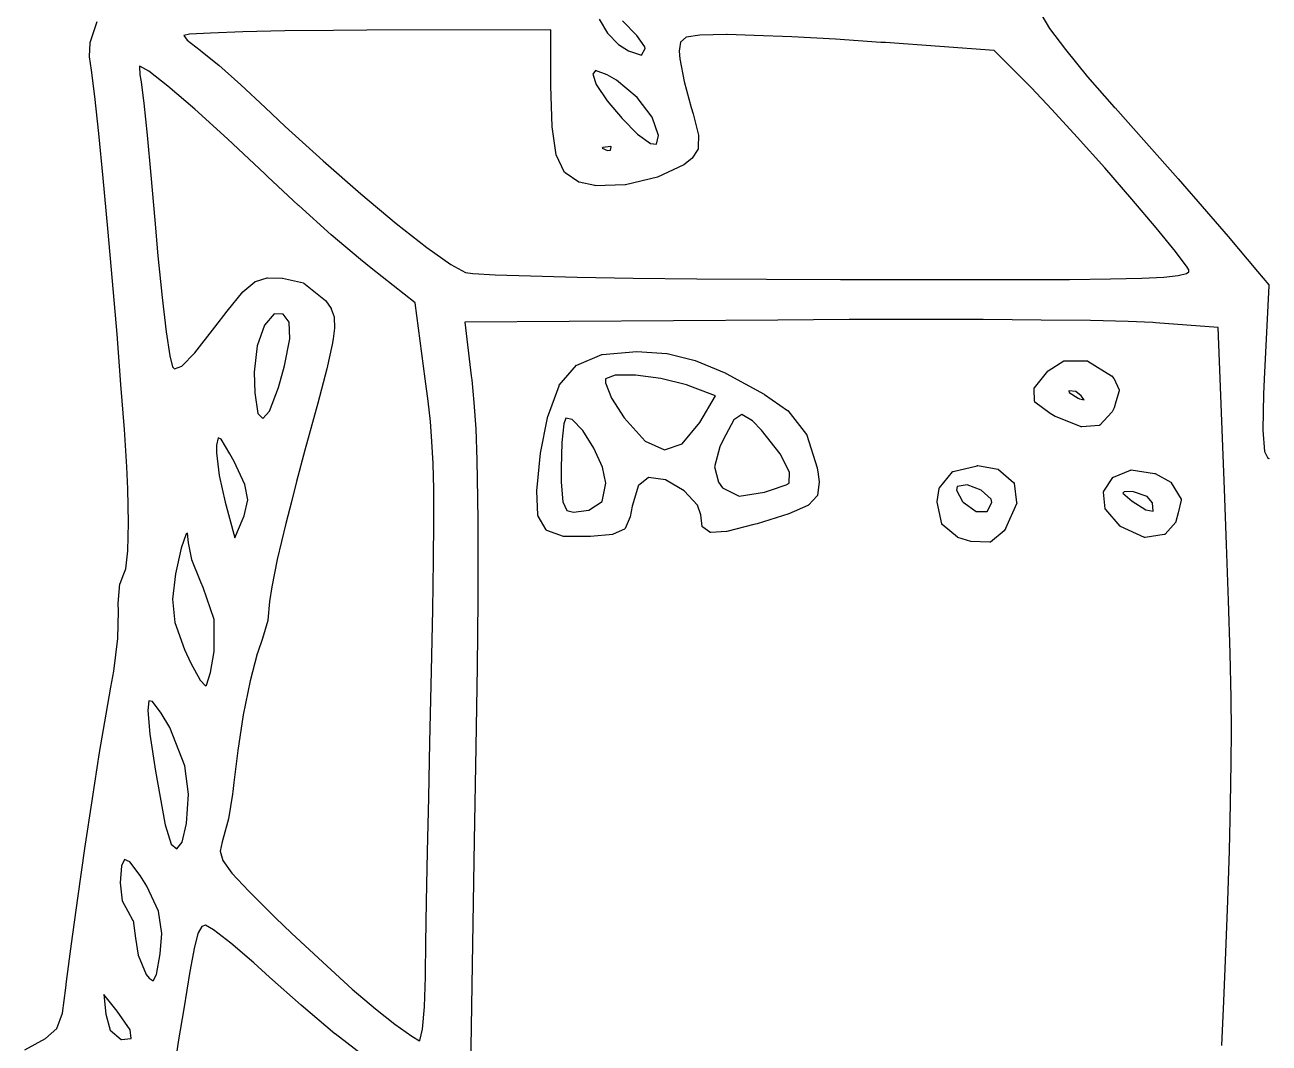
# Model space of a CAD drawing. Extents: x 39 to 154, y -159 to -90.
# Drawn here: x 145.05 to 150.4, y -155.66 to -151.29 of the extents above; entities that cross this region are included whole.
import ezdxf

# ---------------------------------------------------------------- set-up
doc = ezdxf.new("R2010")
doc.units = 0
doc.header["$MEASUREMENT"] = 0
doc.layers.add('BLACK', color=7, linetype='CONTINUOUS')

msp = doc.modelspace()

# ---------------------------------------------------------------- linework, layer by layer
at = {"layer": 'BLACK', "linetype": 'CONTINUOUS'}
for p, q in [((149.426, -151.248), (149.459, -151.303)), ((145.335, -151.364), (145.365, -151.274)), ((147.315, -151.309), (146.524, -151.311)), ((147.315, -151.549), (147.315, -151.309)), ((147.522, -151.263), (147.558, -151.324)), ((147.684, -151.334), (147.623, -151.271)), ((149.459, -151.303), (149.527, -151.394)), ((145.761, -151.328), (145.737, -151.333)), ((145.737, -151.333), (145.752, -151.353)), ((145.752, -151.353), (145.807, -151.397)), ((145.852, -151.323), (145.761, -151.328)), ((145.991, -151.318), (145.852, -151.323)), ((146.171, -151.314), (145.991, -151.318)), ((146.38, -151.312), (146.171, -151.314)), ((146.524, -151.311), (146.38, -151.312)), ((146.38, -151.312), (146.38, -151.312)), ((147.558, -151.324), (147.606, -151.373)), ((147.719, -151.383), (147.684, -151.334)), ((147.872, -151.362), (147.868, -151.391)), ((147.896, -151.341), (147.872, -151.362)), ((147.956, -151.332), (147.896, -151.341)), ((148.07, -151.33), (147.956, -151.332)), ((148.073, -151.33), (148.07, -151.33)), ((148.189, -151.333), (148.073, -151.33)), ((148.351, -151.34), (148.189, -151.333)), ((148.539, -151.35), (148.351, -151.34)), ((148.733, -151.363), (148.539, -151.35)), ((148.539, -151.35), (148.539, -151.35)), ((145.332, -151.424), (145.335, -151.365)), ((145.335, -151.365), (145.335, -151.364)), ((145.335, -151.364), (145.335, -151.364)), ((145.807, -151.397), (145.818, -151.405)), ((145.818, -151.405), (145.818, -151.405)), ((145.818, -151.405), (145.818, -151.405)), ((145.818, -151.405), (145.887, -151.461)), ((147.606, -151.373), (147.649, -151.4)), ((147.649, -151.4), (147.704, -151.418)), ((147.704, -151.418), (147.721, -151.39)), ((147.721, -151.39), (147.719, -151.383)), ((147.868, -151.391), (147.867, -151.401)), ((147.867, -151.401), (147.87, -151.434)), ((148.754, -151.364), (148.733, -151.363)), ((149.22, -151.398), (148.754, -151.364)), ((148.754, -151.364), (148.754, -151.364)), ((149.379, -151.557), (149.22, -151.398)), ((149.527, -151.394), (149.622, -151.511)), ((145.332, -151.425), (145.332, -151.424)), ((145.332, -151.424), (145.332, -151.424)), ((145.341, -151.482), (145.332, -151.425)), ((145.548, -151.466), (145.546, -151.467)), ((145.546, -151.467), (145.548, -151.502)), ((145.587, -151.487), (145.548, -151.466)), ((145.887, -151.461), (145.887, -151.461)), ((145.887, -151.461), (145.887, -151.461)), ((145.887, -151.461), (145.982, -151.545)), ((147.87, -151.434), (147.888, -151.531)), ((145.355, -151.596), (145.341, -151.482)), ((145.548, -151.502), (145.554, -151.533)), ((145.669, -151.551), (145.587, -151.487)), ((147.507, -151.484), (147.495, -151.5)), ((147.495, -151.5), (147.51, -151.544)), ((147.557, -151.503), (147.507, -151.484)), ((147.597, -151.526), (147.557, -151.503)), ((149.622, -151.511), (149.737, -151.641)), ((145.554, -151.533), (145.554, -151.533)), ((145.554, -151.533), (145.554, -151.534)), ((145.554, -151.534), (145.565, -151.625)), ((145.784, -151.65), (145.669, -151.551)), ((145.982, -151.545), (145.982, -151.545)), ((145.982, -151.545), (145.982, -151.545)), ((145.982, -151.545), (146.087, -151.643)), ((147.315, -151.55), (147.315, -151.549)), ((147.315, -151.549), (147.315, -151.549)), ((147.32, -151.726), (147.315, -151.55)), ((147.51, -151.544), (147.557, -151.614)), ((147.686, -151.6), (147.597, -151.526)), ((147.888, -151.531), (147.918, -151.643)), ((149.469, -151.651), (149.379, -151.557)), ((145.372, -151.755), (145.355, -151.596)), ((145.565, -151.625), (145.565, -151.625)), ((145.565, -151.625), (145.565, -151.625)), ((145.565, -151.625), (145.579, -151.762)), ((147.557, -151.614), (147.621, -151.691)), ((147.75, -151.685), (147.686, -151.6)), ((145.925, -151.778), (145.784, -151.65)), ((146.087, -151.643), (146.087, -151.643)), ((146.087, -151.643), (146.087, -151.643)), ((146.087, -151.643), (146.173, -151.725)), ((147.918, -151.643), (147.926, -151.67)), ((147.926, -151.67), (147.926, -151.67)), ((147.926, -151.67), (147.926, -151.67)), ((147.926, -151.67), (147.949, -151.762)), ((149.578, -151.771), (149.469, -151.651)), ((149.737, -151.641), (149.741, -151.645)), ((149.741, -151.645), (149.741, -151.645)), ((149.741, -151.645), (149.741, -151.645)), ((149.741, -151.645), (149.875, -151.796)), ((146.173, -151.725), (146.336, -151.873)), ((147.338, -151.846), (147.32, -151.726)), ((147.32, -151.726), (147.32, -151.726)), ((147.32, -151.726), (147.32, -151.726)), ((147.621, -151.691), (147.688, -151.757)), ((147.777, -151.764), (147.75, -151.685)), ((145.391, -151.947), (145.372, -151.755)), ((145.579, -151.762), (145.579, -151.762)), ((145.579, -151.762), (145.579, -151.762)), ((145.579, -151.762), (145.596, -151.934)), ((146.085, -151.928), (145.925, -151.778)), ((147.688, -151.757), (147.744, -151.798)), ((147.769, -151.8), (147.777, -151.764)), ((147.949, -151.765), (147.948, -151.81)), ((147.949, -151.762), (147.949, -151.762)), ((147.949, -151.762), (147.949, -151.764)), ((147.949, -151.764), (147.949, -151.765)), ((147.949, -151.765), (147.949, -151.765)), ((149.696, -151.903), (149.578, -151.771)), ((147.538, -151.815), (147.536, -151.818)), ((147.536, -151.818), (147.558, -151.828)), ((147.573, -151.811), (147.538, -151.815)), ((147.558, -151.828), (147.571, -151.826)), ((147.571, -151.826), (147.574, -151.812)), ((147.574, -151.812), (147.573, -151.811)), ((147.744, -151.798), (147.769, -151.8)), ((147.947, -151.823), (147.922, -151.861)), ((147.948, -151.822), (147.947, -151.823)), ((147.947, -151.823), (147.947, -151.823)), ((147.948, -151.81), (147.948, -151.821)), ((147.948, -151.821), (147.948, -151.821)), ((147.948, -151.821), (147.948, -151.822)), ((147.948, -151.822), (147.948, -151.822)), ((147.948, -151.822), (147.948, -151.822)), ((149.875, -151.796), (149.875, -151.796)), ((149.875, -151.796), (149.875, -151.796)), ((149.875, -151.796), (150.011, -151.95)), ((146.336, -151.873), (146.498, -152.014)), ((147.338, -151.847), (147.338, -151.846)), ((147.374, -151.922), (147.338, -151.847)), ((147.338, -151.847), (147.338, -151.847)), ((147.886, -151.89), (147.774, -151.943)), ((147.887, -151.89), (147.886, -151.89)), ((147.921, -151.863), (147.887, -151.89)), ((147.887, -151.89), (147.887, -151.89)), ((147.922, -151.862), (147.921, -151.863)), ((147.922, -151.861), (147.922, -151.862)), ((145.411, -152.163), (145.391, -151.947)), ((145.391, -151.947), (145.391, -151.947)), ((145.596, -151.934), (145.596, -151.934)), ((145.596, -151.934), (145.596, -151.934)), ((145.596, -151.934), (145.612, -152.128)), ((146.097, -151.94), (146.085, -151.928)), ((146.085, -151.928), (146.085, -151.928)), ((146.23, -152.064), (146.097, -151.94)), ((146.097, -151.94), (146.097, -151.94)), ((146.097, -151.94), (146.097, -151.94)), ((147.375, -151.922), (147.374, -151.922)), ((147.375, -151.923), (147.375, -151.922)), ((147.375, -151.922), (147.375, -151.922)), ((147.376, -151.923), (147.375, -151.923)), ((147.375, -151.923), (147.375, -151.923)), ((147.376, -151.924), (147.376, -151.923)), ((147.435, -151.964), (147.376, -151.924)), ((147.773, -151.943), (147.636, -151.976)), ((147.774, -151.943), (147.773, -151.943)), ((147.773, -151.943), (147.773, -151.943)), ((149.813, -152.037), (149.696, -151.903)), ((150.011, -151.95), (150.011, -151.95)), ((150.011, -151.95), (150.012, -151.95)), ((150.012, -151.95), (150.133, -152.09)), ((147.436, -151.964), (147.435, -151.964)), ((147.435, -151.964), (147.435, -151.964)), ((147.435, -151.964), (147.435, -151.964)), ((147.435, -151.964), (147.435, -151.964)), ((147.504, -151.979), (147.436, -151.964)), ((147.436, -151.964), (147.436, -151.964)), ((147.436, -151.964), (147.436, -151.964)), ((147.505, -151.979), (147.504, -151.979)), ((147.506, -151.98), (147.505, -151.979)), ((147.635, -151.976), (147.506, -151.98)), ((147.636, -151.976), (147.635, -151.976)), ((147.636, -151.976), (147.636, -151.976)), ((146.498, -152.014), (146.65, -152.141)), ((149.917, -152.161), (149.813, -152.037)), ((149.813, -152.037), (149.813, -152.037)), ((146.231, -152.064), (146.23, -152.064)), ((146.23, -152.064), (146.23, -152.064)), ((146.371, -152.19), (146.231, -152.064)), ((150.133, -152.09), (150.133, -152.09)), ((150.133, -152.09), (150.133, -152.09)), ((150.133, -152.09), (150.226, -152.197)), ((145.431, -152.39), (145.411, -152.163)), ((145.612, -152.128), (145.626, -152.281)), ((146.65, -152.141), (146.782, -152.245)), ((150, -152.262), (149.917, -152.161)), ((146.497, -152.297), (146.371, -152.19)), ((146.371, -152.19), (146.371, -152.19)), ((146.371, -152.19), (146.371, -152.19)), ((150.226, -152.197), (150.226, -152.197)), ((150.226, -152.197), (150.226, -152.197)), ((150.226, -152.197), (150.353, -152.348)), ((146.782, -152.245), (146.885, -152.318)), ((150.05, -152.329), (150, -152.262)), ((145.626, -152.281), (145.626, -152.281)), ((145.626, -152.281), (145.644, -152.46)), ((146.542, -152.333), (146.497, -152.297)), ((146.497, -152.297), (146.497, -152.297)), ((146.497, -152.297), (146.497, -152.297)), ((146.885, -152.318), (146.948, -152.352)), ((146.045, -152.391), (146.095, -152.375)), ((146.095, -152.375), (146.096, -152.375)), ((146.096, -152.375), (146.097, -152.375)), ((146.097, -152.375), (146.16, -152.376)), ((146.16, -152.376), (146.16, -152.376)), ((146.16, -152.376), (146.161, -152.376)), ((146.161, -152.376), (146.251, -152.397)), ((146.542, -152.334), (146.542, -152.333)), ((146.731, -152.482), (146.542, -152.334)), ((146.542, -152.334), (146.542, -152.334)), ((146.948, -152.352), (146.979, -152.357)), ((146.979, -152.357), (147.076, -152.362)), ((147.076, -152.362), (147.228, -152.367)), ((147.228, -152.367), (147.228, -152.367)), ((147.228, -152.367), (147.428, -152.372)), ((147.428, -152.372), (147.428, -152.372)), ((147.428, -152.372), (147.669, -152.376)), ((147.669, -152.376), (147.669, -152.376)), ((147.669, -152.376), (147.942, -152.379)), ((149.721, -152.38), (149.855, -152.377)), ((149.855, -152.377), (149.95, -152.372)), ((149.95, -152.372), (150.012, -152.365)), ((150.012, -152.365), (150.047, -152.357)), ((150.047, -152.357), (150.058, -152.349)), ((150.058, -152.341), (150.05, -152.329)), ((150.058, -152.349), (150.058, -152.341)), ((150.353, -152.348), (150.353, -152.348)), ((150.353, -152.348), (150.401, -152.406)), ((145.45, -152.617), (145.431, -152.39)), ((145.431, -152.39), (145.431, -152.39)), ((145.991, -152.436), (146.043, -152.392)), ((146.043, -152.392), (146.044, -152.391)), ((146.043, -152.392), (146.043, -152.392)), ((146.043, -152.392), (146.043, -152.392)), ((146.044, -152.391), (146.045, -152.391)), ((146.045, -152.391), (146.045, -152.391)), ((146.045, -152.391), (146.045, -152.391)), ((146.251, -152.397), (146.251, -152.397)), ((146.251, -152.397), (146.252, -152.398)), ((146.252, -152.398), (146.252, -152.398)), ((146.252, -152.398), (146.253, -152.398)), ((146.253, -152.398), (146.253, -152.398)), ((146.253, -152.398), (146.253, -152.398)), ((146.253, -152.398), (146.346, -152.472)), ((147.942, -152.379), (147.942, -152.379)), ((147.942, -152.379), (148.242, -152.381)), ((148.242, -152.381), (148.56, -152.383)), ((148.56, -152.383), (148.697, -152.383)), ((148.697, -152.383), (149.038, -152.383)), ((149.038, -152.383), (149.319, -152.383)), ((149.319, -152.383), (149.545, -152.382)), ((149.545, -152.382), (149.721, -152.38)), ((149.545, -152.382), (149.545, -152.382)), ((149.721, -152.38), (149.721, -152.38)), ((150.402, -152.409), (150.382, -152.781)), ((150.401, -152.406), (150.401, -152.406)), ((150.401, -152.406), (150.401, -152.406)), ((150.401, -152.406), (150.401, -152.406)), ((150.401, -152.406), (150.402, -152.407)), ((150.402, -152.407), (150.402, -152.407)), ((150.402, -152.407), (150.402, -152.407)), ((150.402, -152.407), (150.402, -152.408)), ((150.402, -152.408), (150.402, -152.409)), ((150.402, -152.409), (150.402, -152.409)), ((150.402, -152.409), (150.402, -152.409)), ((145.644, -152.46), (145.662, -152.607)), ((145.923, -152.518), (145.991, -152.436)), ((145.991, -152.436), (145.991, -152.436)), ((145.991, -152.436), (145.991, -152.436)), ((146.346, -152.472), (146.346, -152.473)), ((146.346, -152.473), (146.347, -152.473)), ((146.347, -152.473), (146.348, -152.474)), ((146.348, -152.474), (146.348, -152.474)), ((146.348, -152.474), (146.348, -152.474)), ((146.348, -152.474), (146.37, -152.507)), ((146.775, -152.809), (146.731, -152.482)), ((145.871, -152.587), (145.923, -152.519)), ((145.923, -152.519), (145.923, -152.518)), ((145.923, -152.519), (145.923, -152.519)), ((146.125, -152.53), (146.084, -152.578)), ((146.164, -152.531), (146.125, -152.53)), ((146.19, -152.566), (146.164, -152.531)), ((146.37, -152.507), (146.37, -152.508)), ((146.37, -152.508), (146.37, -152.508)), ((146.37, -152.508), (146.383, -152.543)), ((145.785, -152.698), (145.871, -152.587)), ((146.084, -152.578), (146.052, -152.667)), ((146.193, -152.637), (146.19, -152.566)), ((146.385, -152.592), (146.379, -152.638)), ((146.383, -152.543), (146.383, -152.544)), ((146.383, -152.544), (146.383, -152.544)), ((146.383, -152.544), (146.385, -152.591)), ((146.385, -152.591), (146.385, -152.592)), ((146.385, -152.592), (146.385, -152.592)), ((148.29, -152.557), (146.945, -152.566)), ((146.945, -152.566), (146.973, -152.797)), ((148.598, -152.555), (148.29, -152.557)), ((148.896, -152.555), (148.598, -152.555)), ((149.174, -152.555), (148.896, -152.555)), ((149.423, -152.557), (149.174, -152.555)), ((149.634, -152.559), (149.423, -152.557)), ((149.423, -152.557), (149.423, -152.557)), ((149.796, -152.563), (149.634, -152.559)), ((149.634, -152.559), (149.634, -152.559)), ((149.902, -152.567), (149.796, -152.563)), ((149.914, -152.568), (149.902, -152.567)), ((150.184, -152.588), (149.914, -152.568)), ((149.914, -152.568), (149.914, -152.568)), ((150.211, -153.283), (150.184, -152.588)), ((145.467, -152.833), (145.45, -152.617)), ((145.662, -152.607), (145.677, -152.711)), ((146.17, -152.754), (146.193, -152.637)), ((146.379, -152.638), (146.375, -152.662)), ((145.728, -152.755), (145.785, -152.698)), ((146.052, -152.667), (146.04, -152.781)), ((146.375, -152.662), (146.352, -152.766)), ((146.375, -152.662), (146.375, -152.662)), ((146.375, -152.662), (146.375, -152.662)), ((147.536, -152.705), (147.684, -152.692)), ((147.684, -152.692), (147.685, -152.693)), ((147.685, -152.693), (147.685, -152.692)), ((147.685, -152.692), (147.814, -152.701)), ((145.677, -152.711), (145.688, -152.758)), ((147.351, -152.837), (147.425, -152.751)), ((147.425, -152.751), (147.426, -152.751)), ((147.426, -152.751), (147.426, -152.75)), ((147.426, -152.75), (147.427, -152.75)), ((147.426, -152.751), (147.426, -152.751)), ((147.427, -152.75), (147.534, -152.705)), ((147.427, -152.75), (147.427, -152.75)), ((147.427, -152.75), (147.427, -152.75)), ((147.534, -152.705), (147.535, -152.705)), ((147.535, -152.705), (147.536, -152.705)), ((147.814, -152.701), (147.815, -152.701)), ((147.815, -152.701), (147.815, -152.701)), ((147.815, -152.701), (147.935, -152.73)), ((147.935, -152.73), (147.935, -152.73)), ((147.935, -152.73), (147.936, -152.73)), ((147.936, -152.73), (148.067, -152.785)), ((149.453, -152.775), (149.52, -152.732)), ((149.52, -152.732), (149.52, -152.732)), ((149.52, -152.732), (149.521, -152.732)), ((149.521, -152.732), (149.521, -152.732)), ((149.521, -152.732), (149.521, -152.732)), ((149.521, -152.732), (149.522, -152.732)), ((149.522, -152.732), (149.522, -152.732)), ((149.522, -152.732), (149.621, -152.732)), ((149.621, -152.732), (149.621, -152.732)), ((149.621, -152.732), (149.622, -152.732)), ((149.622, -152.732), (149.622, -152.732)), ((149.622, -152.732), (149.622, -152.732)), ((149.622, -152.732), (149.623, -152.733)), ((149.623, -152.733), (149.623, -152.733)), ((149.623, -152.733), (149.725, -152.796)), ((145.688, -152.758), (145.697, -152.767)), ((145.697, -152.767), (145.728, -152.755)), ((146.04, -152.781), (146.042, -152.869)), ((146.144, -152.847), (146.17, -152.754)), ((146.352, -152.766), (146.313, -152.914)), ((146.352, -152.766), (146.352, -152.766)), ((146.352, -152.766), (146.352, -152.766)), ((146.973, -152.797), (146.973, -152.797)), ((146.973, -152.797), (146.973, -152.797)), ((146.973, -152.797), (146.975, -152.813)), ((147.591, -152.794), (147.55, -152.81)), ((147.679, -152.794), (147.591, -152.794)), ((147.788, -152.808), (147.679, -152.794)), ((148.067, -152.785), (148.067, -152.786)), ((148.067, -152.786), (148.068, -152.786)), ((148.068, -152.786), (148.232, -152.875)), ((149.394, -152.848), (149.451, -152.776)), ((149.451, -152.776), (149.452, -152.776)), ((149.452, -152.776), (149.453, -152.775)), ((149.725, -152.796), (149.725, -152.796)), ((149.725, -152.796), (149.726, -152.797)), ((149.726, -152.797), (149.734, -152.806)), ((149.734, -152.806), (149.734, -152.806)), ((149.734, -152.806), (149.734, -152.806)), ((149.734, -152.806), (149.735, -152.806)), ((149.735, -152.806), (149.735, -152.807)), ((150.382, -152.781), (150.378, -152.874)), ((150.382, -152.781), (150.382, -152.781)), ((145.482, -153.027), (145.467, -152.833)), ((145.467, -152.833), (145.467, -152.833)), ((146.106, -152.948), (146.144, -152.847)), ((146.787, -152.905), (146.775, -152.809)), ((146.775, -152.809), (146.775, -152.809)), ((146.975, -152.813), (146.975, -152.813)), ((146.975, -152.813), (146.975, -152.813)), ((146.975, -152.813), (146.984, -152.911)), ((147.3, -152.976), (147.35, -152.839)), ((147.35, -152.839), (147.351, -152.838)), ((147.35, -152.839), (147.35, -152.839)), ((147.35, -152.839), (147.35, -152.839)), ((147.351, -152.838), (147.351, -152.837)), ((147.351, -152.837), (147.351, -152.837)), ((147.351, -152.837), (147.351, -152.837)), ((147.55, -152.81), (147.55, -152.827)), ((147.55, -152.827), (147.576, -152.892)), ((147.898, -152.835), (147.788, -152.808)), ((147.936, -152.849), (147.898, -152.835)), ((148.023, -152.883), (147.936, -152.849)), ((149.392, -152.852), (149.393, -152.851)), ((149.394, -152.905), (149.392, -152.852)), ((149.392, -152.852), (149.392, -152.852)), ((149.392, -152.852), (149.392, -152.852)), ((149.393, -152.849), (149.393, -152.848)), ((149.393, -152.848), (149.394, -152.848)), ((149.393, -152.85), (149.393, -152.849)), ((149.393, -152.851), (149.393, -152.85)), ((149.393, -152.85), (149.393, -152.85)), ((149.393, -152.85), (149.393, -152.85)), ((149.394, -152.848), (149.394, -152.848)), ((149.735, -152.807), (149.735, -152.807)), ((149.735, -152.807), (149.735, -152.807)), ((149.735, -152.807), (149.758, -152.857)), ((149.758, -152.857), (149.758, -152.857)), ((149.758, -152.857), (149.758, -152.857)), ((149.758, -152.857), (149.758, -152.858)), ((149.758, -152.858), (149.758, -152.859)), ((149.758, -152.859), (149.758, -152.859)), ((149.758, -152.859), (149.758, -152.859)), ((149.758, -152.859), (149.758, -152.86)), ((149.758, -152.86), (149.758, -152.861)), ((146.042, -152.869), (146.056, -152.958)), ((146.797, -152.992), (146.787, -152.905)), ((146.984, -152.911), (146.984, -152.911)), ((146.984, -152.911), (146.984, -152.911)), ((146.984, -152.911), (146.992, -153.024)), ((147.576, -152.892), (147.63, -152.977)), ((147.955, -152.997), (148.023, -152.883)), ((148.232, -152.875), (148.232, -152.875)), ((148.232, -152.875), (148.232, -152.876)), ((148.232, -152.876), (148.234, -152.876)), ((148.234, -152.876), (148.234, -152.876)), ((148.234, -152.876), (148.332, -152.945)), ((149.395, -152.905), (149.394, -152.905)), ((149.395, -152.906), (149.395, -152.905)), ((149.395, -152.907), (149.395, -152.906)), ((149.395, -152.906), (149.395, -152.906)), ((149.395, -152.906), (149.395, -152.906)), ((149.396, -152.908), (149.395, -152.907)), ((149.395, -152.907), (149.395, -152.907)), ((149.396, -152.909), (149.396, -152.908)), ((149.396, -152.908), (149.396, -152.908)), ((149.396, -152.908), (149.396, -152.908)), ((149.461, -152.959), (149.396, -152.909)), ((149.571, -152.864), (149.542, -152.861)), ((149.542, -152.861), (149.543, -152.868)), ((149.543, -152.868), (149.581, -152.893)), ((149.595, -152.882), (149.571, -152.864)), ((149.581, -152.893), (149.587, -152.895)), ((149.587, -152.895), (149.608, -152.899)), ((149.608, -152.899), (149.595, -152.882)), ((149.744, -152.908), (149.736, -152.934)), ((149.758, -152.861), (149.744, -152.908)), ((149.758, -152.861), (149.758, -152.861)), ((149.758, -152.861), (149.758, -152.861)), ((150.378, -152.874), (150.376, -153.03)), ((146.056, -152.958), (146.077, -152.98)), ((146.077, -152.98), (146.106, -152.948)), ((146.313, -152.914), (146.258, -153.116)), ((146.313, -152.914), (146.313, -152.914)), ((146.313, -152.914), (146.313, -152.914)), ((148.136, -152.963), (148.101, -152.986)), ((148.182, -152.99), (148.136, -152.963)), ((148.332, -152.945), (148.332, -152.945)), ((148.332, -152.945), (148.333, -152.946)), ((148.333, -152.946), (148.414, -153.049)), ((149.462, -152.959), (149.461, -152.959)), ((149.461, -152.959), (149.461, -152.959)), ((149.483, -152.971), (149.462, -152.959)), ((149.727, -152.952), (149.675, -153.009)), ((149.728, -152.951), (149.727, -152.952)), ((149.727, -152.952), (149.727, -152.952)), ((149.736, -152.934), (149.728, -152.951)), ((149.736, -152.934), (149.736, -152.934)), ((149.736, -152.934), (149.736, -152.934)), ((146.804, -153.078), (146.797, -152.992)), ((147.271, -153.129), (147.3, -152.977)), ((147.3, -152.977), (147.3, -152.976)), ((147.3, -152.976), (147.3, -152.976)), ((147.371, -153.003), (147.362, -153.083)), ((147.379, -152.979), (147.371, -153.003)), ((147.407, -152.984), (147.379, -152.979)), ((147.452, -153.032), (147.407, -152.984)), ((147.63, -152.977), (147.72, -153.077)), ((147.88, -153.089), (147.955, -152.997)), ((148.101, -152.986), (148.055, -153.071)), ((148.22, -153.03), (148.182, -152.99)), ((149.484, -152.971), (149.483, -152.971)), ((149.594, -153.015), (149.484, -152.971)), ((149.484, -152.971), (149.484, -152.971)), ((149.595, -153.015), (149.594, -153.015)), ((149.595, -153.016), (149.595, -153.015)), ((149.596, -153.016), (149.595, -153.016)), ((149.597, -153.016), (149.596, -153.016)), ((149.596, -153.016), (149.596, -153.016)), ((149.596, -153.016), (149.596, -153.016)), ((149.672, -153.01), (149.597, -153.016)), ((149.673, -153.01), (149.672, -153.01)), ((149.672, -153.01), (149.672, -153.01)), ((149.672, -153.01), (149.672, -153.01)), ((149.674, -153.01), (149.673, -153.01)), ((149.673, -153.01), (149.673, -153.01)), ((149.673, -153.01), (149.673, -153.01)), ((149.675, -153.009), (149.674, -153.009)), ((149.674, -153.009), (149.674, -153.01)), ((149.675, -153.009), (149.675, -153.009)), ((149.675, -153.009), (149.675, -153.009)), ((145.492, -153.187), (145.482, -153.027)), ((145.885, -153.063), (145.877, -153.094)), ((145.898, -153.069), (145.885, -153.063)), ((145.935, -153.131), (145.898, -153.069)), ((146.992, -153.024), (146.992, -153.024)), ((146.992, -153.024), (146.992, -153.024)), ((146.992, -153.024), (146.997, -153.159)), ((147.499, -153.107), (147.452, -153.032)), ((148.055, -153.071), (148.041, -153.102)), ((148.301, -153.131), (148.22, -153.03)), ((148.414, -153.049), (148.414, -153.049)), ((148.414, -153.049), (148.414, -153.049)), ((148.414, -153.049), (148.415, -153.05)), ((148.415, -153.05), (148.415, -153.051)), ((148.415, -153.051), (148.415, -153.051)), ((148.415, -153.051), (148.415, -153.051)), ((148.415, -153.051), (148.46, -153.192)), ((150.376, -153.03), (150.382, -153.122)), ((145.877, -153.094), (145.877, -153.127)), ((145.877, -153.127), (145.889, -153.225)), ((146.258, -153.116), (146.222, -153.25)), ((146.809, -153.173), (146.804, -153.078)), ((147.362, -153.083), (147.359, -153.193)), ((147.537, -153.189), (147.499, -153.107)), ((147.72, -153.077), (147.803, -153.115)), ((147.803, -153.115), (147.88, -153.089)), ((148.041, -153.102), (148.019, -153.187)), ((150.382, -153.122), (150.397, -153.15)), ((145.954, -153.165), (145.935, -153.131)), ((145.999, -153.263), (145.954, -153.165)), ((146.812, -153.284), (146.809, -153.173)), ((146.997, -153.159), (146.997, -153.159)), ((146.997, -153.159), (146.997, -153.159)), ((146.997, -153.159), (147, -153.322)), ((147.254, -153.29), (147.271, -153.129)), ((147.271, -153.129), (147.271, -153.129)), ((147.271, -153.129), (147.271, -153.129)), ((148.341, -153.211), (148.301, -153.131)), ((150.397, -153.15), (150.402, -153.151)), ((150.402, -153.151), (150.402, -153.152)), ((150.402, -153.152), (150.402, -153.152)), ((150.402, -153.152), (150.403, -153.152)), ((145.497, -153.282), (145.492, -153.187)), ((145.889, -153.225), (145.915, -153.339)), ((147.359, -153.193), (147.359, -153.254)), ((147.552, -153.258), (147.537, -153.189)), ((147.734, -153.233), (147.697, -153.263)), ((147.808, -153.244), (147.734, -153.233)), ((148.019, -153.187), (148.036, -153.253)), ((148.339, -153.258), (148.341, -153.211)), ((148.46, -153.192), (148.46, -153.193)), ((148.46, -153.193), (148.46, -153.193)), ((148.46, -153.193), (148.462, -153.209)), ((148.462, -153.209), (148.468, -153.252)), ((148.985, -153.278), (149.042, -153.209)), ((149.042, -153.209), (149.042, -153.208)), ((149.042, -153.208), (149.043, -153.208)), ((149.043, -153.208), (149.043, -153.208)), ((149.043, -153.208), (149.043, -153.208)), ((149.043, -153.208), (149.044, -153.208)), ((149.044, -153.207), (149.148, -153.183)), ((149.044, -153.208), (149.044, -153.207)), ((149.148, -153.183), (149.148, -153.182)), ((149.148, -153.182), (149.149, -153.182)), ((149.148, -153.183), (149.148, -153.183)), ((149.149, -153.182), (149.149, -153.182)), ((149.149, -153.182), (149.15, -153.182)), ((149.15, -153.182), (149.15, -153.182)), ((149.15, -153.182), (149.237, -153.198)), ((149.237, -153.198), (149.237, -153.198)), ((149.237, -153.198), (149.238, -153.198)), ((149.238, -153.198), (149.238, -153.198)), ((149.238, -153.198), (149.238, -153.198)), ((149.238, -153.198), (149.239, -153.199)), ((149.239, -153.199), (149.239, -153.199)), ((149.239, -153.199), (149.304, -153.255)), ((149.692, -153.292), (149.731, -153.233)), ((149.731, -153.233), (149.732, -153.232)), ((149.731, -153.233), (149.731, -153.233)), ((149.732, -153.232), (149.732, -153.232)), ((149.732, -153.232), (149.732, -153.232)), ((149.732, -153.232), (149.733, -153.232)), ((149.733, -153.232), (149.807, -153.202)), ((149.733, -153.232), (149.733, -153.232)), ((149.807, -153.202), (149.808, -153.202)), ((149.808, -153.202), (149.808, -153.201)), ((149.808, -153.201), (149.809, -153.201)), ((149.809, -153.201), (149.809, -153.201)), ((149.809, -153.201), (149.81, -153.201)), ((149.81, -153.201), (149.81, -153.201)), ((149.81, -153.201), (149.91, -153.216)), ((149.91, -153.216), (149.91, -153.216)), ((149.91, -153.216), (149.91, -153.216)), ((149.91, -153.216), (149.911, -153.216)), ((149.911, -153.216), (149.912, -153.216)), ((149.912, -153.216), (149.912, -153.216)), ((149.912, -153.216), (149.912, -153.216)), ((149.912, -153.216), (149.98, -153.254)), ((145.499, -153.428), (145.497, -153.282)), ((146.012, -153.33), (145.999, -153.263)), ((146.222, -153.25), (146.201, -153.332)), ((146.222, -153.25), (146.222, -153.25)), ((146.812, -153.42), (146.812, -153.284)), ((147.359, -153.254), (147.366, -153.338)), ((147.535, -153.337), (147.552, -153.258)), ((147.692, -153.267), (147.664, -153.357)), ((147.697, -153.263), (147.692, -153.267)), ((147.888, -153.29), (147.808, -153.244)), ((148.036, -153.253), (148.053, -153.278)), ((148.053, -153.278), (148.124, -153.313)), ((148.255, -153.289), (148.327, -153.265)), ((148.327, -153.265), (148.339, -153.258)), ((148.468, -153.253), (148.461, -153.31)), ((148.468, -153.252), (148.468, -153.253)), ((148.468, -153.253), (148.468, -153.253)), ((148.975, -153.337), (148.984, -153.281)), ((148.984, -153.28), (148.984, -153.279)), ((148.984, -153.279), (148.985, -153.279)), ((148.984, -153.281), (148.984, -153.28)), ((148.984, -153.28), (148.984, -153.28)), ((148.984, -153.28), (148.984, -153.28)), ((148.985, -153.279), (148.985, -153.278)), ((149.061, -153.272), (149.059, -153.288)), ((149.059, -153.288), (149.085, -153.336)), ((149.105, -153.265), (149.061, -153.272)), ((149.165, -153.288), (149.105, -153.265)), ((149.207, -153.327), (149.165, -153.288)), ((149.304, -153.255), (149.304, -153.255)), ((149.304, -153.255), (149.305, -153.255)), ((149.305, -153.255), (149.305, -153.255)), ((149.305, -153.255), (149.306, -153.256)), ((149.306, -153.256), (149.306, -153.256)), ((149.306, -153.256), (149.306, -153.256)), ((149.306, -153.256), (149.306, -153.257)), ((149.306, -153.257), (149.306, -153.258)), ((149.306, -153.258), (149.306, -153.258)), ((149.306, -153.258), (149.306, -153.258)), ((149.306, -153.258), (149.317, -153.341)), ((149.98, -153.254), (149.981, -153.254)), ((149.981, -153.254), (149.981, -153.255)), ((149.981, -153.255), (149.981, -153.255)), ((149.981, -153.255), (149.982, -153.255)), ((149.982, -153.255), (149.982, -153.255)), ((149.982, -153.255), (149.982, -153.256)), ((149.982, -153.256), (150.024, -153.327)), ((150.22, -153.522), (150.211, -153.283)), ((145.915, -153.339), (145.957, -153.493)), ((145.996, -153.398), (146.012, -153.33)), ((146.201, -153.332), (146.176, -153.431)), ((147, -153.322), (147, -153.323)), ((147, -153.323), (147, -153.323)), ((147, -153.323), (147.001, -153.42)), ((147.254, -153.291), (147.254, -153.29)), ((147.254, -153.29), (147.254, -153.29)), ((147.259, -153.396), (147.254, -153.291)), ((147.366, -153.338), (147.383, -153.375)), ((147.478, -153.374), (147.535, -153.337)), ((147.945, -153.352), (147.888, -153.29)), ((148.124, -153.313), (148.233, -153.296)), ((148.233, -153.296), (148.255, -153.289)), ((148.255, -153.289), (148.255, -153.289)), ((148.255, -153.289), (148.255, -153.289)), ((148.46, -153.312), (148.422, -153.353)), ((148.461, -153.311), (148.46, -153.312)), ((148.46, -153.312), (148.46, -153.312)), ((148.461, -153.31), (148.461, -153.31)), ((148.461, -153.31), (148.461, -153.311)), ((148.461, -153.311), (148.461, -153.311)), ((148.461, -153.311), (148.461, -153.311)), ((148.975, -153.338), (148.975, -153.337)), ((148.975, -153.337), (148.975, -153.337)), ((148.975, -153.337), (148.975, -153.337)), ((148.975, -153.339), (148.975, -153.338)), ((148.995, -153.432), (148.975, -153.339)), ((148.975, -153.339), (148.975, -153.339)), ((148.975, -153.339), (148.975, -153.339)), ((149.085, -153.336), (149.087, -153.339)), ((149.087, -153.339), (149.143, -153.379)), ((149.191, -153.379), (149.211, -153.341)), ((149.211, -153.341), (149.207, -153.327)), ((149.317, -153.341), (149.317, -153.341)), ((149.317, -153.341), (149.318, -153.344)), ((149.691, -153.294), (149.692, -153.293)), ((149.691, -153.295), (149.691, -153.294)), ((149.691, -153.294), (149.691, -153.294)), ((149.691, -153.294), (149.691, -153.294)), ((149.691, -153.296), (149.691, -153.295)), ((149.698, -153.368), (149.691, -153.296)), ((149.692, -153.293), (149.692, -153.292)), ((149.779, -153.295), (149.773, -153.301)), ((149.773, -153.301), (149.814, -153.335)), ((149.815, -153.294), (149.779, -153.295)), ((149.814, -153.335), (149.872, -153.373)), ((149.879, -153.315), (149.815, -153.294)), ((149.901, -153.342), (149.879, -153.315)), ((150.024, -153.331), (150.011, -153.385)), ((150.024, -153.327), (150.024, -153.327)), ((150.024, -153.327), (150.024, -153.327)), ((150.024, -153.327), (150.024, -153.328)), ((150.024, -153.328), (150.025, -153.329)), ((150.025, -153.33), (150.024, -153.331)), ((150.024, -153.331), (150.024, -153.331)), ((150.025, -153.329), (150.025, -153.329)), ((150.025, -153.329), (150.025, -153.329)), ((150.025, -153.329), (150.025, -153.33)), ((150.025, -153.33), (150.025, -153.33)), ((147.383, -153.375), (147.413, -153.383)), ((147.413, -153.383), (147.478, -153.374)), ((147.664, -153.357), (147.656, -153.402)), ((147.959, -153.394), (147.945, -153.352)), ((147.966, -153.444), (147.959, -153.394)), ((148.338, -153.39), (148.202, -153.432)), ((148.42, -153.354), (148.338, -153.39)), ((148.338, -153.39), (148.338, -153.39)), ((148.338, -153.39), (148.338, -153.39)), ((148.421, -153.354), (148.42, -153.354)), ((148.42, -153.354), (148.42, -153.354)), ((148.42, -153.354), (148.42, -153.354)), ((148.422, -153.353), (148.421, -153.353)), ((148.421, -153.353), (148.421, -153.353)), ((148.421, -153.353), (148.421, -153.354)), ((149.143, -153.379), (149.191, -153.379)), ((149.317, -153.347), (149.27, -153.453)), ((149.318, -153.345), (149.317, -153.346)), ((149.317, -153.346), (149.317, -153.346)), ((149.317, -153.346), (149.317, -153.347)), ((149.317, -153.347), (149.317, -153.347)), ((149.318, -153.344), (149.318, -153.345)), ((149.318, -153.345), (149.318, -153.345)), ((149.698, -153.369), (149.698, -153.368)), ((149.699, -153.37), (149.698, -153.369)), ((149.699, -153.371), (149.699, -153.37)), ((149.699, -153.37), (149.699, -153.37)), ((149.699, -153.37), (149.699, -153.37)), ((149.7, -153.371), (149.699, -153.371)), ((149.762, -153.443), (149.7, -153.371)), ((149.872, -153.373), (149.904, -153.378)), ((149.904, -153.378), (149.901, -153.342)), ((150.011, -153.385), (150.002, -153.423)), ((145.496, -153.548), (145.499, -153.428)), ((145.957, -153.493), (145.992, -153.408)), ((145.992, -153.408), (145.996, -153.398)), ((145.992, -153.408), (145.992, -153.408)), ((146.176, -153.431), (146.139, -153.586)), ((146.811, -153.59), (146.812, -153.42)), ((147.001, -153.42), (147.001, -153.521)), ((147.259, -153.397), (147.259, -153.396)), ((147.26, -153.398), (147.259, -153.397)), ((147.259, -153.397), (147.259, -153.397)), ((147.26, -153.399), (147.26, -153.398)), ((147.26, -153.398), (147.26, -153.398)), ((147.26, -153.398), (147.26, -153.398)), ((147.295, -153.459), (147.26, -153.399)), ((147.656, -153.403), (147.634, -153.452)), ((147.656, -153.402), (147.656, -153.402)), ((147.656, -153.402), (147.656, -153.403)), ((147.966, -153.445), (147.966, -153.444)), ((147.966, -153.444), (147.966, -153.444)), ((147.966, -153.444), (147.966, -153.444)), ((147.967, -153.445), (147.966, -153.445)), ((147.967, -153.446), (147.967, -153.445)), ((147.968, -153.447), (147.967, -153.446)), ((147.967, -153.446), (147.967, -153.446)), ((147.967, -153.446), (147.967, -153.446)), ((147.999, -153.469), (147.968, -153.447)), ((147.968, -153.447), (147.968, -153.447)), ((147.968, -153.447), (147.968, -153.447)), ((148.188, -153.436), (148.071, -153.465)), ((148.202, -153.432), (148.188, -153.436)), ((148.188, -153.436), (148.188, -153.436)), ((148.188, -153.436), (148.188, -153.436)), ((148.202, -153.432), (148.202, -153.432)), ((148.202, -153.432), (148.202, -153.432)), ((148.995, -153.433), (148.995, -153.432)), ((148.996, -153.434), (148.995, -153.433)), ((148.996, -153.435), (148.996, -153.434)), ((148.996, -153.434), (148.996, -153.434)), ((148.996, -153.434), (148.996, -153.434)), ((148.997, -153.435), (148.996, -153.435)), ((149.063, -153.49), (148.997, -153.435)), ((149.763, -153.443), (149.762, -153.443)), ((149.762, -153.443), (149.762, -153.443)), ((149.762, -153.443), (149.762, -153.443)), ((149.764, -153.444), (149.763, -153.443)), ((149.867, -153.492), (149.764, -153.444)), ((149.764, -153.444), (149.764, -153.444)), ((149.764, -153.444), (149.764, -153.444)), ((150.001, -153.425), (149.955, -153.477)), ((150.002, -153.424), (150.001, -153.424)), ((150.001, -153.424), (150.001, -153.425)), ((150.001, -153.425), (150.001, -153.425)), ((150.001, -153.425), (150.001, -153.425)), ((150.002, -153.423), (150.002, -153.423)), ((150.002, -153.423), (150.002, -153.424)), ((145.747, -153.476), (145.726, -153.537)), ((145.753, -153.472), (145.747, -153.476)), ((145.757, -153.514), (145.753, -153.472)), ((147.296, -153.46), (147.295, -153.459)), ((147.298, -153.461), (147.296, -153.46)), ((147.369, -153.487), (147.298, -153.461)), ((147.298, -153.461), (147.298, -153.461)), ((147.37, -153.487), (147.369, -153.487)), ((147.369, -153.487), (147.369, -153.487)), ((147.483, -153.487), (147.37, -153.487)), ((147.485, -153.487), (147.483, -153.487)), ((147.483, -153.487), (147.483, -153.487)), ((147.483, -153.487), (147.483, -153.487)), ((147.486, -153.487), (147.485, -153.487)), ((147.582, -153.478), (147.486, -153.487)), ((147.486, -153.487), (147.486, -153.487)), ((147.583, -153.477), (147.582, -153.477)), ((147.582, -153.477), (147.582, -153.478)), ((147.632, -153.455), (147.583, -153.477)), ((147.633, -153.454), (147.632, -153.455)), ((147.632, -153.455), (147.632, -153.455)), ((147.632, -153.455), (147.632, -153.455)), ((147.634, -153.453), (147.633, -153.454)), ((147.633, -153.454), (147.633, -153.454)), ((147.633, -153.454), (147.633, -153.454)), ((147.633, -153.454), (147.633, -153.454)), ((147.634, -153.452), (147.634, -153.453)), ((147.634, -153.453), (147.634, -153.453)), ((147.634, -153.453), (147.634, -153.453)), ((148, -153.47), (147.999, -153.469)), ((148.001, -153.47), (148, -153.47)), ((148, -153.47), (148, -153.47)), ((148.002, -153.47), (148.001, -153.47)), ((148.001, -153.47), (148.001, -153.47)), ((148.001, -153.47), (148.001, -153.47)), ((148.07, -153.465), (148.002, -153.47)), ((148.071, -153.465), (148.07, -153.465)), ((148.07, -153.465), (148.07, -153.465)), ((149.064, -153.491), (149.063, -153.49)), ((149.063, -153.49), (149.063, -153.49)), ((149.063, -153.49), (149.063, -153.49)), ((149.065, -153.491), (149.064, -153.491)), ((149.12, -153.509), (149.065, -153.491)), ((149.065, -153.491), (149.065, -153.491)), ((149.065, -153.491), (149.065, -153.491)), ((149.264, -153.462), (149.205, -153.511)), ((149.269, -153.454), (149.264, -153.461)), ((149.264, -153.461), (149.264, -153.461)), ((149.264, -153.461), (149.264, -153.462)), ((149.27, -153.453), (149.269, -153.454)), ((149.27, -153.453), (149.27, -153.453)), ((149.868, -153.492), (149.867, -153.492)), ((149.869, -153.492), (149.868, -153.492)), ((149.868, -153.492), (149.868, -153.492)), ((149.87, -153.492), (149.869, -153.492)), ((149.869, -153.492), (149.869, -153.492)), ((149.869, -153.492), (149.869, -153.492)), ((149.952, -153.478), (149.87, -153.492)), ((149.953, -153.478), (149.952, -153.478)), ((149.954, -153.478), (149.953, -153.478)), ((149.955, -153.477), (149.954, -153.478)), ((149.954, -153.478), (149.954, -153.478)), ((149.954, -153.478), (149.954, -153.478)), ((149.955, -153.477), (149.955, -153.477)), ((145.488, -153.626), (145.496, -153.548)), ((145.726, -153.537), (145.702, -153.648)), ((145.772, -153.586), (145.757, -153.514)), ((145.757, -153.514), (145.757, -153.514)), ((145.757, -153.514), (145.757, -153.514)), ((147.001, -153.521), (147.001, -153.521)), ((147.001, -153.521), (147.001, -153.521)), ((147.001, -153.521), (147.001, -153.761)), ((149.121, -153.509), (149.12, -153.509)), ((149.202, -153.512), (149.121, -153.509)), ((149.121, -153.509), (149.121, -153.509)), ((149.203, -153.512), (149.202, -153.512)), ((149.202, -153.512), (149.202, -153.512)), ((149.202, -153.512), (149.202, -153.512)), ((149.204, -153.512), (149.203, -153.512)), ((149.203, -153.512), (149.203, -153.512)), ((149.203, -153.512), (149.203, -153.512)), ((149.205, -153.511), (149.204, -153.511)), ((149.204, -153.511), (149.204, -153.512)), ((149.205, -153.511), (149.205, -153.511)), ((149.205, -153.511), (149.205, -153.511)), ((150.228, -153.762), (150.22, -153.522)), ((150.22, -153.522), (150.22, -153.522)), ((145.772, -153.587), (145.772, -153.586)), ((145.81, -153.683), (145.772, -153.587)), ((145.772, -153.587), (145.772, -153.587)), ((146.139, -153.586), (146.115, -153.703)), ((146.807, -153.802), (146.811, -153.59)), ((145.463, -153.689), (145.48, -153.647)), ((145.48, -153.647), (145.488, -153.626)), ((145.702, -153.648), (145.688, -153.757)), ((145.455, -153.775), (145.462, -153.691)), ((145.462, -153.691), (145.463, -153.69)), ((145.463, -153.69), (145.463, -153.689)), ((145.821, -153.706), (145.81, -153.683)), ((145.81, -153.683), (145.81, -153.683)), ((145.81, -153.683), (145.81, -153.683)), ((145.867, -153.844), (145.821, -153.706)), ((146.115, -153.703), (146.106, -153.767)), ((145.688, -153.757), (145.698, -153.857)), ((146.106, -153.767), (146.098, -153.847)), ((147.001, -153.761), (146.998, -154.049)), ((147.001, -153.761), (147.001, -153.761)), ((147.001, -153.761), (147.001, -153.761)), ((150.235, -153.988), (150.228, -153.762)), ((150.228, -153.762), (150.228, -153.762)), ((145.453, -153.926), (145.456, -153.808)), ((145.456, -153.808), (145.455, -153.775)), ((145.455, -153.775), (145.455, -153.775)), ((145.455, -153.775), (145.455, -153.775)), ((146.802, -154.065), (146.807, -153.802)), ((146.807, -153.802), (146.807, -153.802)), ((145.698, -153.857), (145.74, -153.973)), ((145.867, -153.982), (145.867, -153.844)), ((146.098, -153.848), (146.076, -153.926)), ((146.098, -153.847), (146.098, -153.848)), ((146.098, -153.848), (146.098, -153.848)), ((145.436, -154.066), (145.453, -153.926)), ((146.075, -153.926), (146.055, -153.984)), ((146.076, -153.926), (146.075, -153.926)), ((146.075, -153.926), (146.075, -153.926)), ((145.74, -153.973), (145.767, -154.032)), ((145.852, -154.072), (145.867, -153.982)), ((145.767, -154.032), (145.807, -154.104)), ((146.052, -153.991), (146.023, -154.108)), ((146.055, -153.984), (146.052, -153.991)), ((150.239, -154.18), (150.235, -153.988)), ((150.235, -153.988), (150.235, -153.988)), ((145.424, -154.135), (145.436, -154.066)), ((145.834, -154.126), (145.852, -154.072)), ((146.795, -154.373), (146.802, -154.065)), ((146.802, -154.065), (146.802, -154.065)), ((146.998, -154.049), (146.993, -154.391)), ((146.998, -154.049), (146.998, -154.049)), ((146.998, -154.049), (146.998, -154.049)), ((145.403, -154.25), (145.424, -154.135)), ((145.807, -154.104), (145.83, -154.129)), ((145.83, -154.129), (145.834, -154.126)), ((146.023, -154.108), (145.993, -154.254)), ((145.587, -154.193), (145.582, -154.235)), ((145.603, -154.196), (145.587, -154.193)), ((145.64, -154.246), (145.603, -154.196)), ((150.241, -154.322), (150.239, -154.18)), ((145.375, -154.415), (145.403, -154.25)), ((145.403, -154.25), (145.403, -154.25)), ((145.403, -154.25), (145.403, -154.25)), ((145.582, -154.235), (145.591, -154.336)), ((145.677, -154.308), (145.64, -154.246)), ((145.993, -154.254), (145.969, -154.407)), ((145.591, -154.336), (145.616, -154.496)), ((145.742, -154.472), (145.677, -154.308)), ((150.24, -154.46), (150.241, -154.322)), ((145.969, -154.407), (145.952, -154.545)), ((146.79, -154.609), (146.795, -154.373)), ((146.795, -154.373), (146.795, -154.373)), ((146.993, -154.391), (146.986, -154.795)), ((146.993, -154.391), (146.993, -154.391)), ((146.993, -154.391), (146.993, -154.391)), ((145.344, -154.613), (145.375, -154.415)), ((145.375, -154.415), (145.375, -154.415)), ((145.375, -154.415), (145.375, -154.415)), ((150.237, -154.636), (150.24, -154.46)), ((145.616, -154.496), (145.656, -154.719)), ((145.757, -154.594), (145.742, -154.472)), ((145.952, -154.545), (145.948, -154.583)), ((145.312, -154.828), (145.344, -154.613)), ((145.344, -154.613), (145.344, -154.613)), ((145.344, -154.613), (145.344, -154.613)), ((145.749, -154.72), (145.757, -154.594)), ((145.947, -154.594), (145.929, -154.7)), ((145.948, -154.583), (145.947, -154.594)), ((145.948, -154.583), (145.948, -154.583)), ((145.948, -154.583), (145.948, -154.583)), ((146.785, -154.842), (146.79, -154.609)), ((146.79, -154.609), (146.79, -154.609)), ((146.79, -154.609), (146.79, -154.609)), ((150.232, -154.837), (150.237, -154.636)), ((145.656, -154.719), (145.657, -154.727)), ((145.657, -154.727), (145.683, -154.81)), ((145.73, -154.801), (145.749, -154.72)), ((145.929, -154.7), (145.905, -154.79)), ((145.929, -154.7), (145.929, -154.7)), ((145.929, -154.7), (145.929, -154.7)), ((145.281, -155.042), (145.312, -154.828)), ((145.312, -154.828), (145.312, -154.828)), ((145.312, -154.828), (145.312, -154.828)), ((145.683, -154.81), (145.707, -154.829)), ((145.707, -154.829), (145.73, -154.801)), ((145.902, -154.799), (145.894, -154.839)), ((145.894, -154.839), (145.905, -154.88)), ((145.905, -154.79), (145.902, -154.799)), ((145.905, -154.79), (145.905, -154.79)), ((145.905, -154.79), (145.905, -154.79)), ((146.986, -154.795), (146.969, -155.771)), ((146.986, -154.795), (146.986, -154.795)), ((150.225, -155.053), (150.232, -154.837)), ((145.482, -154.876), (145.47, -154.902)), ((145.505, -154.886), (145.482, -154.876)), ((145.55, -154.944), (145.505, -154.886)), ((145.905, -154.88), (145.943, -154.934)), ((146.781, -155.056), (146.785, -154.842)), ((146.785, -154.842), (146.785, -154.842)), ((146.785, -154.842), (146.785, -154.842)), ((145.47, -154.902), (145.463, -154.976)), ((145.578, -154.99), (145.55, -154.944)), ((145.943, -154.934), (146.016, -155.012)), ((145.463, -154.976), (145.472, -155.053)), ((145.629, -155.098), (145.578, -154.99)), ((145.254, -155.238), (145.281, -155.042)), ((145.281, -155.042), (145.281, -155.042)), ((145.281, -155.042), (145.281, -155.042)), ((145.472, -155.053), (145.496, -155.098)), ((146.016, -155.012), (146.131, -155.126)), ((150.217, -155.273), (150.225, -155.053)), ((150.225, -155.053), (150.225, -155.053)), ((145.496, -155.098), (145.518, -155.137)), ((145.643, -155.194), (145.629, -155.098)), ((146.778, -155.236), (146.781, -155.056)), ((146.781, -155.056), (146.781, -155.056)), ((146.781, -155.056), (146.781, -155.056)), ((145.518, -155.137), (145.518, -155.137)), ((145.518, -155.137), (145.518, -155.137)), ((145.518, -155.137), (145.519, -155.138)), ((145.519, -155.138), (145.519, -155.138)), ((145.519, -155.138), (145.519, -155.138)), ((145.519, -155.138), (145.519, -155.138)), ((145.519, -155.138), (145.53, -155.214)), ((145.83, -155.157), (145.814, -155.163)), ((145.865, -155.177), (145.83, -155.157)), ((146.131, -155.126), (146.2, -155.192)), ((145.635, -155.281), (145.643, -155.194)), ((145.798, -155.195), (145.783, -155.25)), ((145.799, -155.19), (145.798, -155.195)), ((145.814, -155.163), (145.799, -155.19)), ((145.939, -155.235), (145.865, -155.177)), ((146.2, -155.192), (146.335, -155.317)), ((145.233, -155.4), (145.254, -155.238)), ((145.254, -155.238), (145.254, -155.238)), ((145.254, -155.238), (145.254, -155.238)), ((145.53, -155.214), (145.53, -155.214)), ((145.53, -155.214), (145.53, -155.214)), ((145.53, -155.214), (145.541, -155.287)), ((145.783, -155.25), (145.763, -155.356)), ((146.038, -155.32), (145.939, -155.235)), ((146.776, -155.366), (146.778, -155.236)), ((146.778, -155.236), (146.778, -155.236)), ((146.778, -155.236), (146.778, -155.236)), ((145.541, -155.287), (145.576, -155.369)), ((145.62, -155.37), (145.635, -155.281)), ((146.106, -155.381), (146.038, -155.32)), ((146.335, -155.317), (146.461, -155.432)), ((150.208, -155.484), (150.217, -155.273)), ((145.576, -155.369), (145.588, -155.385)), ((145.606, -155.397), (145.62, -155.37)), ((145.763, -155.356), (145.737, -155.517)), ((146.776, -155.38), (146.776, -155.366)), ((146.776, -155.366), (146.776, -155.366)), ((146.776, -155.366), (146.776, -155.366)), ((145.215, -155.536), (145.23, -155.427)), ((145.23, -155.427), (145.233, -155.4)), ((145.233, -155.4), (145.233, -155.4)), ((145.233, -155.4), (145.233, -155.4)), ((145.588, -155.385), (145.606, -155.397)), ((146.241, -155.501), (146.106, -155.381)), ((146.106, -155.381), (146.106, -155.381)), ((146.106, -155.381), (146.106, -155.381)), ((146.772, -155.508), (146.776, -155.38)), ((145.451, -155.527), (145.394, -155.456)), ((145.394, -155.456), (145.402, -155.54)), ((146.461, -155.432), (146.561, -155.517)), ((145.507, -155.608), (145.451, -155.527)), ((145.737, -155.517), (145.715, -155.65)), ((145.737, -155.517), (145.737, -155.517)), ((146.241, -155.502), (146.241, -155.501)), ((146.241, -155.501), (146.241, -155.501)), ((146.387, -155.624), (146.241, -155.502)), ((146.561, -155.517), (146.644, -155.583)), ((146.763, -155.605), (146.772, -155.508)), ((150.199, -155.675), (150.208, -155.484)), ((150.208, -155.484), (150.208, -155.484)), ((145.191, -155.601), (145.215, -155.536)), ((145.402, -155.54), (145.42, -155.609)), ((146.644, -155.583), (146.717, -155.635)), ((145.142, -155.645), (145.191, -155.601)), ((145.42, -155.609), (145.468, -155.649)), ((145.511, -155.645), (145.507, -155.608)), ((146.388, -155.624), (146.387, -155.624)), ((146.519, -155.727), (146.388, -155.624)), ((146.388, -155.624), (146.388, -155.624)), ((146.717, -155.635), (146.751, -155.654)), ((146.752, -155.653), (146.763, -155.605)), ((145.054, -155.694), (145.142, -155.645)), ((145.468, -155.649), (145.469, -155.649)), ((145.469, -155.649), (145.511, -155.645)), ((145.715, -155.65), (145.703, -155.728)), ((146.751, -155.654), (146.752, -155.653))]:
    msp.add_line(p, q, dxfattribs=at)

doc.saveas('drawing.dxf')
